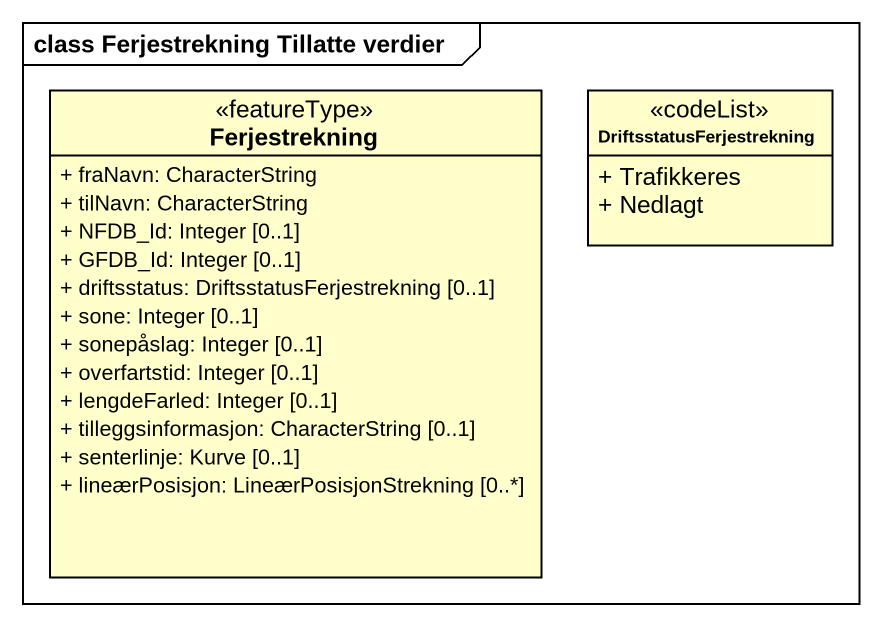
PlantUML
@startuml
mainframe class Ferjestrekning Tillatte verdier
hide circle
hide empty members
skinparam classAttributeIconSize 0
class Ferjestrekning <<featureType>> {
  + fraNavn: CharacterString
  + tilNavn: CharacterString
  + NFDB_Id: Integer [0..1]
  + GFDB_Id: Integer [0..1]
  + driftsstatus: DriftsstatusFerjestrekning [0..1]
  + sone: Integer [0..1]
  + sonepåslag: Integer [0..1]
  + overfartstid: Integer [0..1]
  + lengdeFarled: Integer [0..1]
  + tilleggsinformasjon: CharacterString [0..1]
  + senterlinje: Kurve [0..1]
  + lineærPosisjon: LineærPosisjonStrekning [0..*]
}
class DriftsstatusFerjestrekning <<codeList>> {
  + Trafikkeres
  + Nedlagt
}
@enduml
